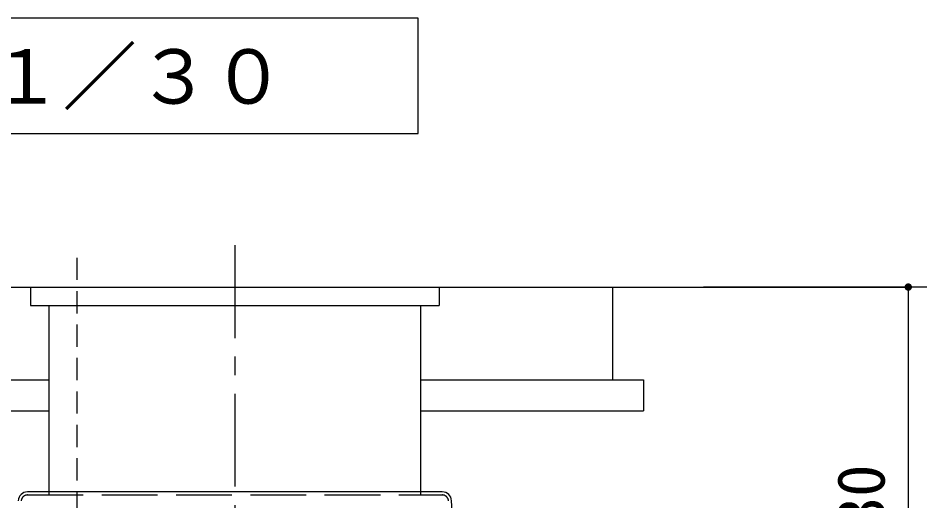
# Model space of a CAD drawing. Units: millimetres, scale not verified. Extents: x -8910 to 8910, y -6308 to 6308.
# Drawn here: x -4234 to -2766, y -2114 to -1334 of the extents above; entities that cross this region are included whole.
import ezdxf
from ezdxf.enums import TextEntityAlignment as Align

# ---------------------------------------------------------------- set-up
doc = ezdxf.new("R2010")
doc.units = ezdxf.units.MM
doc.header["$LTSCALE"] = 30
for name, pattern in [('CHAIN1', [8, 5, -1, 1, -1]), ('DASHED1', [1.8, 1.2, -0.6]), ('DASHED3', [4, 3, -1])]:
    doc.linetypes.add(name, pattern=pattern)
for name, color, linetype, lineweight in [('0-0_製作', 5, 'Continuous', 25), ('0-1_空気管', 3, 'Continuous', 25), ('0-4_09', 3, 'Continuous', 25), ('0-A_07', 3, 'Continuous', 25), ('0-B_機器', 2, 'Continuous', 25)]:
    doc.layers.add(name, color=color, linetype=linetype, lineweight=lineweight)
doc.styles.add('ＭＳ ゴシック', font='')
doc.styles.get('ＭＳ ゴシック').set_extended_font_data('MS Gothic')

msp = doc.modelspace()

# ---------------------------------------------------------------- linework, layer by layer
at = {"layer": '0-0_製作'}
for points in [[(-2802.3, -1768.5), (-2796.31, -1768.88), (-2802.31, -1768.88)], [(-2802.31, -1768.88), (-2799.53, -1773.94), (-2802.26, -1769.63)], [(-2802.31, -1768.88), (-2798.86, -1774.3), (-2799.53, -1773.94)], [(-2796.31, -1768.88), (-2798.86, -1774.3), (-2802.31, -1768.88)], [(-2802.2, -1767.75), (-2796.31, -1768.88), (-2802.3, -1768.5)], [(-2802.26, -1769.63), (-2800.13, -1773.5), (-2802.12, -1770.37)], [(-2802.26, -1769.63), (-2799.53, -1773.94), (-2800.13, -1773.5)], [(-2802.02, -1767.02), (-2796.31, -1768.88), (-2802.2, -1767.75)], [(-2802.12, -1770.37), (-2800.68, -1772.98), (-2801.89, -1771.08)], [(-2802.12, -1770.37), (-2800.13, -1773.5), (-2800.68, -1772.98)], [(-2801.74, -1766.32), (-2796.31, -1768.88), (-2802.02, -1767.02)], [(-2801.89, -1771.08), (-2801.16, -1772.4), (-2801.57, -1771.77)], [(-2801.89, -1771.08), (-2800.68, -1772.98), (-2801.16, -1772.4)], [(-2801.38, -1765.66), (-2796.31, -1768.88), (-2801.74, -1766.32)], [(-2800.93, -1765.05), (-2796.31, -1768.88), (-2801.38, -1765.66)], [(-2800.42, -1764.5), (-2796.31, -1768.88), (-2800.93, -1765.05)], [(-2799.84, -1764.02), (-2796.31, -1768.88), (-2800.42, -1764.5)], [(-2799.2, -1763.62), (-2796.31, -1768.88), (-2799.84, -1764.02)], [(-2799.2, -1763.62), (-2796.31, -1762.88), (-2796.31, -1768.88)], [(-2798.52, -1763.3), (-2796.31, -1762.88), (-2799.2, -1763.62)], [(-2796.31, -1768.88), (-2798.16, -1774.58), (-2798.86, -1774.3)], [(-2797.8, -1763.06), (-2796.31, -1762.88), (-2798.52, -1763.3)], [(-2796.31, -1768.88), (-2797.43, -1774.77), (-2798.16, -1774.58)], [(-2797.06, -1762.92), (-2796.31, -1762.88), (-2797.8, -1763.06)], [(-2796.31, -1768.88), (-2796.69, -1774.86), (-2797.43, -1774.77)], [(-2796.31, -1768.88), (-2796.31, -1774.88), (-2796.69, -1774.86)], [(-2796.31, -1762.88), (-2790.31, -1768.88), (-2796.31, -1768.88)], [(-2795.93, -1762.89), (-2790.31, -1768.88), (-2796.31, -1762.88)], [(-2796.31, -1768.88), (-2795.56, -1774.83), (-2796.31, -1774.88)], [(-2796.31, -1768.88), (-2794.82, -1774.69), (-2795.56, -1774.83)], [(-2796.31, -1768.88), (-2794.1, -1774.45), (-2794.82, -1774.69)], [(-2796.31, -1768.88), (-2793.42, -1774.13), (-2794.1, -1774.45)], [(-2796.31, -1768.88), (-2792.78, -1773.73), (-2793.42, -1774.13)], [(-2790.31, -1768.88), (-2792.78, -1773.73), (-2796.31, -1768.88)], [(-2795.19, -1762.98), (-2790.31, -1768.88), (-2795.93, -1762.89)], [(-2794.46, -1763.17), (-2790.31, -1768.88), (-2795.19, -1762.98)], [(-2793.76, -1763.45), (-2790.31, -1768.88), (-2794.46, -1763.17)], [(-2793.1, -1763.81), (-2790.31, -1768.88), (-2793.76, -1763.45)], [(-2793.1, -1763.81), (-2790.36, -1768.12), (-2790.31, -1768.88)], [(-2792.49, -1764.25), (-2790.36, -1768.12), (-2793.1, -1763.81)], [(-2790.31, -1768.88), (-2792.2, -1773.25), (-2792.78, -1773.73)], [(-2792.49, -1764.25), (-2790.5, -1767.38), (-2790.36, -1768.12)], [(-2791.94, -1764.77), (-2790.5, -1767.38), (-2792.49, -1764.25)], [(-2790.31, -1768.88), (-2791.69, -1772.7), (-2792.2, -1773.25)], [(-2791.94, -1764.77), (-2790.73, -1766.67), (-2790.5, -1767.38)], [(-2791.46, -1765.35), (-2790.73, -1766.67), (-2791.94, -1764.77)], [(-2790.31, -1768.88), (-2791.24, -1772.09), (-2791.69, -1772.7)], [(-2791.46, -1765.35), (-2791.05, -1765.99), (-2790.73, -1766.67)], [(-2790.31, -1768.88), (-2790.88, -1771.43), (-2791.24, -1772.09)], [(-2790.31, -1768.88), (-2790.6, -1770.73), (-2790.88, -1771.43)], [(-2790.31, -1768.88), (-2790.42, -1770), (-2790.6, -1770.73)], [(-2790.31, -1768.88), (-2790.32, -1769.25), (-2790.42, -1770)]]:
    msp.add_solid(points, dxfattribs=at)
at = {"layer": '0-1_空気管', "linetype": 'CHAIN1'}
msp.add_line((-3883.85, -1701.21), (-3883.85, -2142.44), dxfattribs=at)
at = {"layer": '0-4_09'}
for p, q in [((-4183.85, -2104.85), (-4183.85, -1798.87)), ((-3583.85, -1798.87), (-3583.85, -2104.85)), ((-3548.84, -2099.85), (-4218.86, -2099.85)), ((-3531.22, -2161.47), (-3533.86, -2114.07))]:
    msp.add_line(p, q, dxfattribs=at)
at = {"layer": '0-4_09', "linetype": 'DASHED3'}
msp.add_line((-4218.86, -2104.85), (-3548.84, -2104.85), dxfattribs=at)
at = {"layer": '0-4_09'}
for centre, start, end in [((-4218.86, -2114.85), 90, 177), ((-3548.84, -2114.85), 3, 90)]:
    msp.add_arc(centre, 15, start, end, dxfattribs=at)
at = {"layer": '0-4_09', "linetype": 'DASHED3'}
for centre, start, end in [((-4218.86, -2114.85), 90, 177), ((-3548.84, -2114.85), 3, 90)]:
    msp.add_arc(centre, 10, start, end, dxfattribs=at)
at = {"layer": '0-A_07', "linetype": 'DASHED1'}
msp.add_line((-4138.85, -1721.4), (-4138.85, -3988.88), dxfattribs=at)
at = {"layer": '0-B_機器'}
for p, q in [((-7009.2, -1768.88), (-2795.45, -1768.88)), ((-3273.85, -1768.88), (-3273.85, -1918.88)), ((-2766.31, -1768.88), (-3127.11, -1768.88)), ((-2796.31, -1768.88), (-2796.31, -2498.85)), ((-4423.85, -1918.88), (-4183.85, -1918.88)), ((-3583.85, -1918.88), (-3223.85, -1918.88)), ((-3223.85, -1918.88), (-3223.85, -1968.88)), ((-4423.85, -1968.88), (-4183.85, -1968.88)), ((-3583.85, -1968.88), (-3223.85, -1968.88))]:
    msp.add_line(p, q, dxfattribs=at)
at = {"layer": '0-B_機器', "color": 3}
for p, q in [((-4213.85, -1768.88), (-3553.85, -1768.88)), ((-4213.85, -1768.88), (-4213.85, -1798.87)), ((-3553.85, -1768.88), (-3553.85, -1798.87)), ((-4213.85, -1798.87), (-3553.85, -1798.87))]:
    msp.add_line(p, q, dxfattribs=at)
msp.add_lwpolyline([(-3587.67, -1520.68), (-3587.67, -1334.37), (-5617, -1334.37), (-5617, -1520.68)], close=True, dxfattribs=at)

# ---------------------------------------------------------------- texts
at = {"layer": '0-B_機器', "color": 4, "style": 'ＭＳ ゴシック'}
msp.add_text('Ｓ＝１／３０', height=87.98, dxfattribs=at).set_placement((-4522.2, -1498.98), align=Align.BOTTOM_LEFT)
msp.add_text('730', height=76.98, rotation=90, dxfattribs=at).set_placement((-2811.31, -2212.62), align=Align.BOTTOM_LEFT)

doc.saveas('drawing.dxf')
